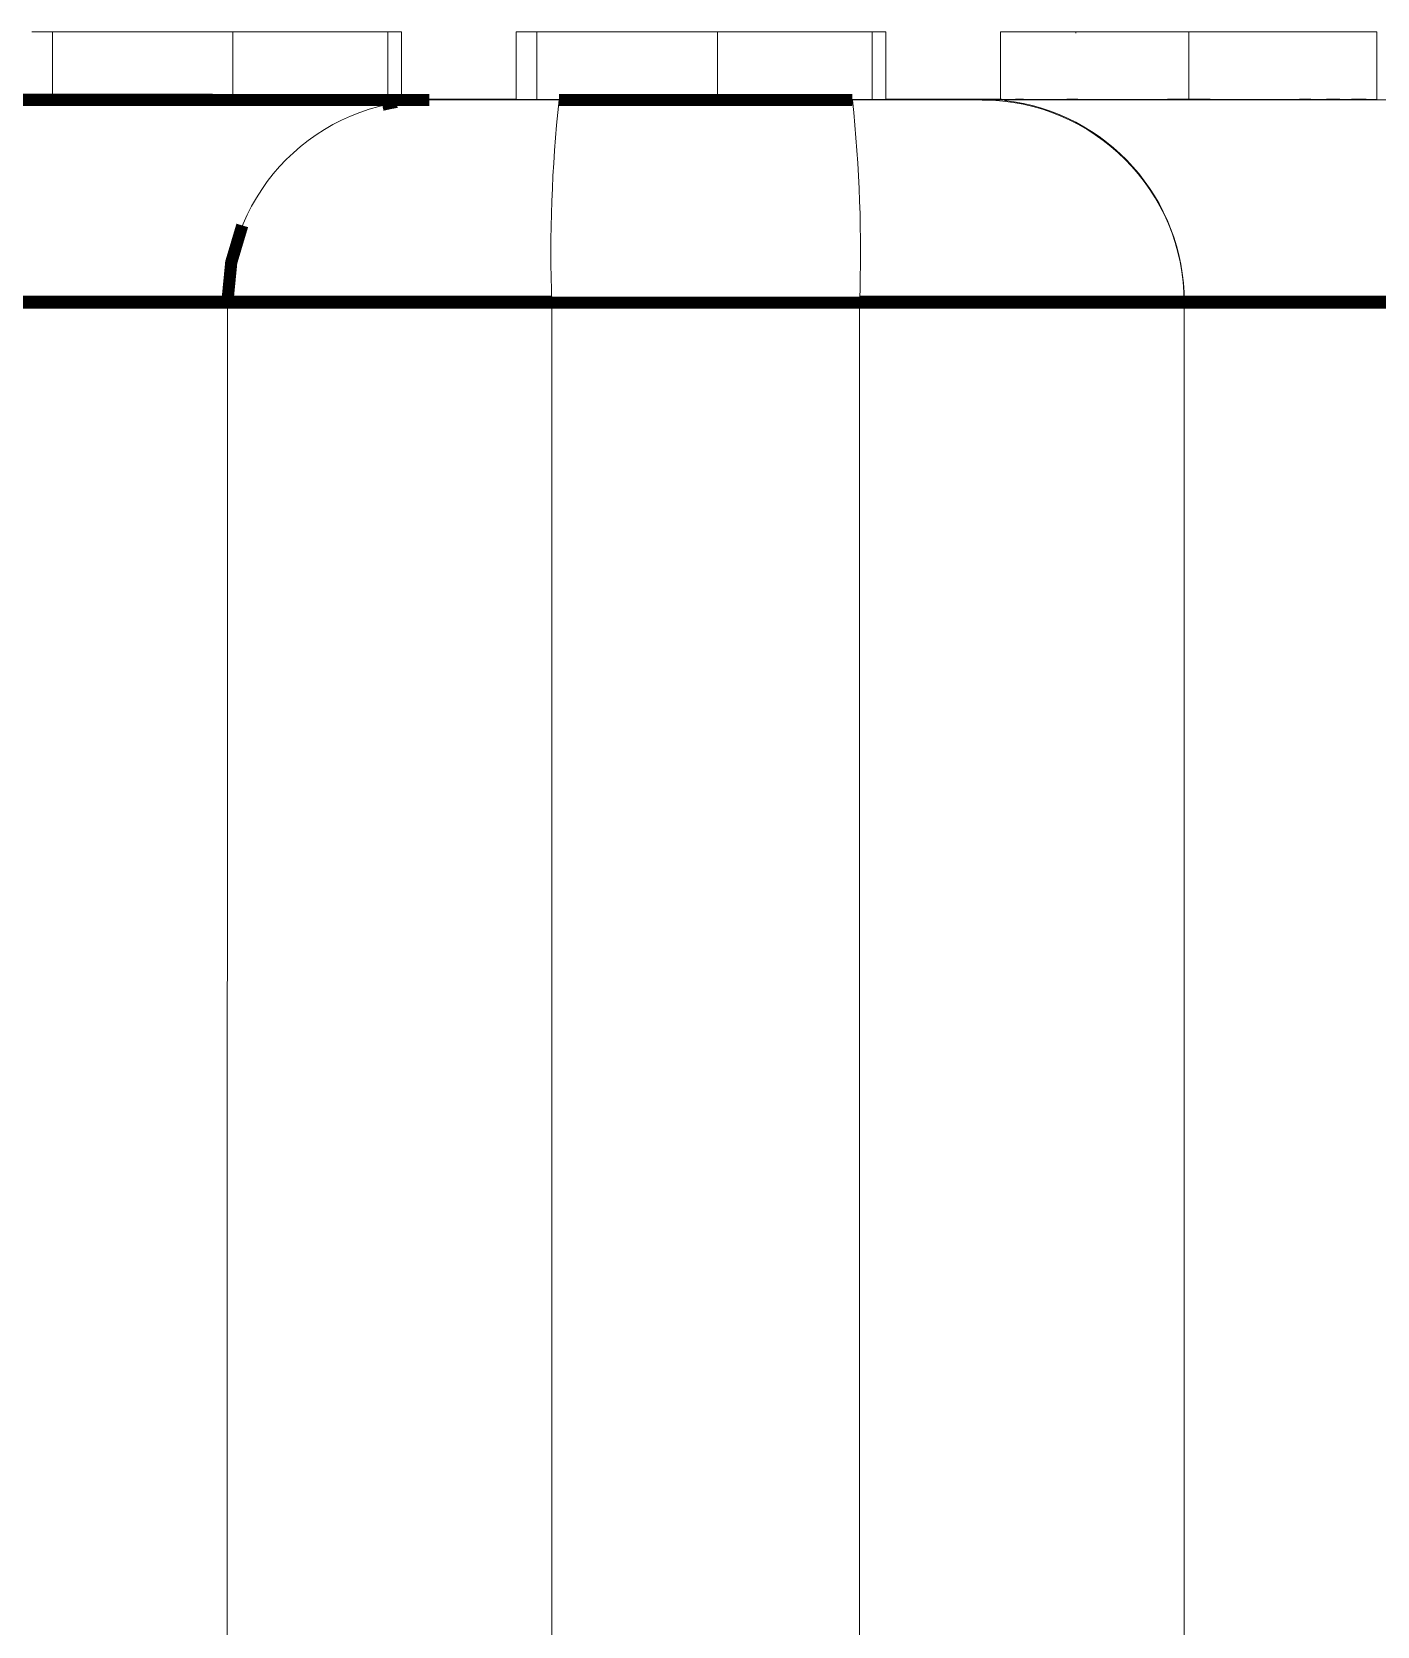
# Model space of a CAD drawing. Header units: millimetres. Extents: x -16985 to -606, y 2122 to 9380.
# Drawn here: x -12402.83 to -12382.92, y 7720.52 to 7744.12 of the extents above; entities that cross this region are included whole.
import ezdxf

# ---------------------------------------------------------------- set-up
doc = ezdxf.new("R2010")
doc.units = ezdxf.units.MM
doc.linetypes.add('K5LT_THIN', pattern=[0])

msp = doc.modelspace()

# ---------------------------------------------------------------- linework, layer by layer
at = {"color": 7, "linetype": 'K5LT_THIN', "lineweight": 18}
for p, q in [((-12397.359, 7744.118), (-12402.828, 7744.118)), ((-12398.491, 7744.117), (-12402.828, 7744.117)), ((-12402.524, 7744.117), (-12402.524, 7743.117)), ((-12402.524, 7744.117), (-12402.52, 7744.117)), ((-12402.517, 7744.117), (-12402.524, 7744.117)), ((-12402.524, 7744.117), (-12402.059, 7744.117)), ((-12402.52, 7744.117), (-12402.513, 7744.117)), ((-12402.497, 7744.117), (-12402.517, 7744.117)), ((-12402.513, 7744.117), (-12402.479, 7744.117)), ((-12402.462, 7744.117), (-12402.497, 7744.117)), ((-12402.479, 7744.117), (-12402.33, 7744.117)), ((-12402.41, 7744.117), (-12402.462, 7744.117)), ((-12402.345, 7744.117), (-12402.41, 7744.117)), ((-12402.262, 7744.117), (-12402.345, 7744.117)), ((-12402.33, 7744.117), (-12402.067, 7744.117)), ((-12402.168, 7744.117), (-12402.262, 7744.117)), ((-12402.114, 7744.117), (-12402.168, 7744.117)), ((-12402.059, 7744.117), (-12402.114, 7744.117)), ((-12402.067, 7744.117), (-12401.71, 7744.117)), ((-12401.93, 7744.117), (-12402.059, 7744.117)), ((-12402.059, 7744.117), (-12400.863, 7744.117)), ((-12401.796, 7744.117), (-12401.93, 7744.117)), ((-12401.502, 7744.117), (-12401.796, 7744.117)), ((-12401.71, 7744.117), (-12401.287, 7744.117)), ((-12401.188, 7744.117), (-12401.502, 7744.117)), ((-12401.41, 7744.117), (-12399.825, 7744.117)), ((-12399.584, 7744.117), (-12401.41, 7744.117)), ((-12401.41, 7744.117), (-12401.407, 7744.117)), ((-12401.407, 7744.117), (-12401.4, 7744.117)), ((-12401.384, 7744.117), (-12401.404, 7744.117)), ((-12401.4, 7744.117), (-12401.369, 7744.117)), ((-12401.351, 7744.117), (-12401.384, 7744.117)), ((-12401.369, 7744.117), (-12401.318, 7744.117)), ((-12401.3, 7744.117), (-12401.351, 7744.117)), ((-12401.318, 7744.117), (-12401.245, 7744.117)), ((-12401.232, 7744.117), (-12401.3, 7744.117)), ((-12401.287, 7744.117), (-12401.059, 7744.117)), ((-12401.245, 7744.117), (-12401.154, 7744.117)), ((-12401.148, 7744.117), (-12401.232, 7744.117)), ((-12401.026, 7744.117), (-12401.188, 7744.117)), ((-12401.154, 7744.117), (-12401.044, 7744.117)), ((-12401.048, 7744.117), (-12401.148, 7744.117)), ((-12401.059, 7744.117), (-12400.824, 7744.117)), ((-12400.937, 7744.117), (-12401.048, 7744.117)), ((-12401.044, 7744.117), (-12400.787, 7744.117)), ((-12400.863, 7744.117), (-12401.026, 7744.117)), ((-12400.789, 7744.117), (-12400.937, 7744.117)), ((-12400.863, 7744.117), (-12398.491, 7744.117)), ((-12400.576, 7744.117), (-12400.863, 7744.117)), ((-12400.824, 7744.117), (-12400.341, 7744.117)), ((-12400.548, 7744.117), (-12400.789, 7744.117)), ((-12400.787, 7744.117), (-12400.647, 7744.117)), ((-12400.647, 7744.117), (-12400.504, 7744.117)), ((-12400.287, 7744.117), (-12400.576, 7744.117)), ((-12400.407, 7744.117), (-12400.548, 7744.117)), ((-12400.504, 7744.117), (-12400.356, 7744.117)), ((-12400.118, 7744.117), (-12400.407, 7744.117)), ((-12400.356, 7744.117), (-12400.205, 7744.117)), ((-12400.341, 7744.117), (-12400.097, 7744.117)), ((-12399.696, 7744.117), (-12400.287, 7744.117)), ((-12400.205, 7744.117), (-12399.898, 7744.117)), ((-12399.971, 7744.117), (-12400.118, 7744.117)), ((-12399.898, 7744.117), (-12399.742, 7744.117)), ((-12399.852, 7744.117), (-12399.852, 7743.117)), ((-12397.562, 7744.117), (-12399.852, 7744.117)), ((-12399.825, 7744.117), (-12397.617, 7744.117)), ((-12399.742, 7744.117), (-12399.584, 7744.117)), ((-12399.396, 7744.117), (-12399.696, 7744.117)), ((-12399.531, 7744.117), (-12399.678, 7744.117)), ((-12399.584, 7744.117), (-12399.584, 7744.117)), ((-12397.359, 7744.117), (-12399.584, 7744.117)), ((-12399.584, 7744.117), (-12399.316, 7744.117)), ((-12399.557, 7744.117), (-12398.683, 7744.117)), ((-12399.241, 7744.117), (-12399.531, 7744.117)), ((-12399.095, 7744.117), (-12399.396, 7744.117)), ((-12399.316, 7744.117), (-12399.045, 7744.117)), ((-12398.954, 7744.117), (-12399.241, 7744.117)), ((-12398.793, 7744.117), (-12399.095, 7744.117)), ((-12399.045, 7744.117), (-12398.487, 7744.117)), ((-12398.672, 7744.117), (-12398.954, 7744.117)), ((-12398.491, 7744.117), (-12398.793, 7744.117)), ((-12398.683, 7744.117), (-12398.112, 7744.117)), ((-12398.396, 7744.117), (-12398.672, 7744.117)), ((-12398.487, 7744.117), (-12398.205, 7744.117)), ((-12398.128, 7744.117), (-12398.396, 7744.117)), ((-12398.205, 7744.117), (-12398.188, 7744.117)), ((-12397.868, 7744.117), (-12398.128, 7744.117)), ((-12398.112, 7744.117), (-12397.833, 7744.117)), ((-12397.742, 7744.117), (-12397.868, 7744.117)), ((-12397.833, 7744.117), (-12397.697, 7744.117)), ((-12397.617, 7744.117), (-12397.742, 7744.117)), ((-12397.562, 7744.117), (-12397.617, 7744.117)), ((-12397.562, 7743.117), (-12397.562, 7744.117)), ((-12397.562, 7744.117), (-12397.562, 7744.117)), ((-12397.359, 7744.118), (-12397.359, 7744.117)), ((-12397.359, 7743.117), (-12397.359, 7744.117)), ((-12390.191, 7744.117), (-12395.659, 7744.118)), ((-12395.659, 7744.117), (-12391.322, 7744.117)), ((-12395.659, 7743.117), (-12395.659, 7744.117)), ((-12395.355, 7744.117), (-12395.355, 7743.117)), ((-12395.348, 7744.117), (-12395.355, 7744.117)), ((-12395.355, 7744.117), (-12395.352, 7744.117)), ((-12395.355, 7744.117), (-12394.89, 7744.117)), ((-12395.352, 7744.117), (-12395.344, 7744.117)), ((-12395.328, 7744.117), (-12395.348, 7744.117)), ((-12395.344, 7744.117), (-12395.31, 7744.117)), ((-12395.293, 7744.117), (-12395.328, 7744.117)), ((-12395.31, 7744.117), (-12395.161, 7744.117)), ((-12395.241, 7744.117), (-12395.293, 7744.117)), ((-12395.176, 7744.117), (-12395.241, 7744.117)), ((-12395.093, 7744.117), (-12395.176, 7744.117)), ((-12395.161, 7744.117), (-12394.898, 7744.117)), ((-12394.999, 7744.117), (-12395.093, 7744.117)), ((-12394.946, 7744.117), (-12394.999, 7744.117)), ((-12394.89, 7744.117), (-12394.946, 7744.117)), ((-12394.898, 7744.117), (-12394.541, 7744.117)), ((-12394.762, 7744.117), (-12394.89, 7744.117)), ((-12394.89, 7744.117), (-12393.694, 7744.117)), ((-12394.627, 7744.117), (-12394.762, 7744.117)), ((-12394.333, 7744.117), (-12394.627, 7744.117)), ((-12394.541, 7744.117), (-12394.118, 7744.117)), ((-12394.019, 7744.117), (-12394.333, 7744.117)), ((-12394.241, 7744.117), (-12392.656, 7744.117)), ((-12394.241, 7744.117), (-12394.238, 7744.117)), ((-12392.415, 7744.117), (-12394.241, 7744.117)), ((-12394.238, 7744.117), (-12394.231, 7744.117)), ((-12394.215, 7744.117), (-12394.236, 7744.117)), ((-12394.231, 7744.117), (-12394.2, 7744.117)), ((-12394.182, 7744.117), (-12394.215, 7744.117)), ((-12394.2, 7744.117), (-12394.149, 7744.117)), ((-12394.132, 7744.117), (-12394.182, 7744.117)), ((-12394.149, 7744.117), (-12394.076, 7744.117)), ((-12394.063, 7744.117), (-12394.132, 7744.117)), ((-12394.118, 7744.117), (-12393.89, 7744.117)), ((-12394.076, 7744.117), (-12393.985, 7744.117)), ((-12393.979, 7744.117), (-12394.063, 7744.117)), ((-12393.858, 7744.117), (-12394.019, 7744.117)), ((-12393.985, 7744.117), (-12393.875, 7744.117)), ((-12393.879, 7744.117), (-12393.979, 7744.117)), ((-12393.89, 7744.117), (-12393.655, 7744.117)), ((-12393.768, 7744.117), (-12393.879, 7744.117)), ((-12393.875, 7744.117), (-12393.618, 7744.117)), ((-12393.694, 7744.117), (-12393.858, 7744.117)), ((-12393.62, 7744.117), (-12393.768, 7744.117)), ((-12393.407, 7744.117), (-12393.694, 7744.117)), ((-12393.694, 7744.117), (-12391.322, 7744.117)), ((-12393.655, 7744.117), (-12393.172, 7744.117)), ((-12393.38, 7744.117), (-12393.62, 7744.117)), ((-12393.618, 7744.117), (-12393.478, 7744.117)), ((-12393.478, 7744.117), (-12393.335, 7744.117)), ((-12393.118, 7744.117), (-12393.407, 7744.117)), ((-12393.239, 7744.117), (-12393.38, 7744.117)), ((-12393.335, 7744.117), (-12393.187, 7744.117)), ((-12392.949, 7744.117), (-12393.239, 7744.117)), ((-12393.187, 7744.117), (-12393.036, 7744.117)), ((-12393.172, 7744.117), (-12392.928, 7744.117)), ((-12392.527, 7744.117), (-12393.118, 7744.117)), ((-12393.036, 7744.117), (-12392.73, 7744.117)), ((-12392.803, 7744.117), (-12392.949, 7744.117)), ((-12392.73, 7744.117), (-12392.573, 7744.117)), ((-12392.683, 7743.117), (-12392.683, 7744.117)), ((-12390.393, 7744.117), (-12392.683, 7744.117)), ((-12392.656, 7744.117), (-12390.449, 7744.117)), ((-12392.573, 7744.117), (-12392.415, 7744.117)), ((-12392.227, 7744.117), (-12392.527, 7744.117)), ((-12392.363, 7744.117), (-12392.509, 7744.117)), ((-12392.415, 7744.117), (-12392.147, 7744.117)), ((-12392.415, 7744.117), (-12392.415, 7744.117)), ((-12390.191, 7744.117), (-12392.415, 7744.117)), ((-12392.388, 7744.117), (-12391.514, 7744.117)), ((-12392.072, 7744.117), (-12392.363, 7744.117)), ((-12391.926, 7744.117), (-12392.227, 7744.117)), ((-12392.147, 7744.117), (-12391.876, 7744.117)), ((-12391.785, 7744.117), (-12392.072, 7744.117)), ((-12391.624, 7744.117), (-12391.926, 7744.117)), ((-12391.876, 7744.117), (-12391.319, 7744.117)), ((-12391.503, 7744.117), (-12391.785, 7744.117)), ((-12391.322, 7744.117), (-12391.624, 7744.117)), ((-12391.514, 7744.117), (-12390.944, 7744.117)), ((-12391.227, 7744.117), (-12391.503, 7744.117)), ((-12391.319, 7744.117), (-12391.036, 7744.117)), ((-12390.959, 7744.117), (-12391.227, 7744.117)), ((-12391.036, 7744.117), (-12391.019, 7744.117)), ((-12390.699, 7744.117), (-12390.959, 7744.117)), ((-12390.944, 7744.117), (-12390.664, 7744.117)), ((-12390.573, 7744.117), (-12390.699, 7744.117)), ((-12390.664, 7744.117), (-12390.528, 7744.117)), ((-12390.449, 7744.117), (-12390.573, 7744.117)), ((-12390.393, 7744.117), (-12390.449, 7744.117)), ((-12390.393, 7744.117), (-12390.393, 7744.117)), ((-12390.393, 7744.117), (-12390.393, 7743.117)), ((-12390.191, 7744.117), (-12390.191, 7744.117)), ((-12390.191, 7743.117), (-12390.191, 7744.117)), ((-12388.49, 7744.117), (-12388.484, 7744.117)), ((-12388.484, 7744.117), (-12388.49, 7744.117)), ((-12388.49, 7743.117), (-12388.49, 7744.117)), ((-12388.484, 7744.117), (-12388.469, 7744.117)), ((-12388.47, 7744.117), (-12388.484, 7744.117)), ((-12388.442, 7744.117), (-12388.47, 7744.117)), ((-12388.469, 7744.117), (-12388.397, 7744.117)), ((-12388.4, 7744.117), (-12388.442, 7744.117)), ((-12388.26, 7744.117), (-12388.4, 7744.117)), ((-12388.397, 7744.117), (-12388.337, 7744.117)), ((-12388.337, 7744.117), (-12388.254, 7744.117)), ((-12388.156, 7744.117), (-12388.26, 7744.117)), ((-12388.254, 7744.117), (-12388.148, 7744.117)), ((-12387.851, 7744.117), (-12388.156, 7744.117)), ((-12388.148, 7744.117), (-12387.843, 7744.117)), ((-12387.637, 7744.117), (-12387.851, 7744.117)), ((-12387.843, 7744.117), (-12387.632, 7744.117)), ((-12387.383, 7744.117), (-12387.637, 7744.117)), ((-12387.632, 7744.117), (-12387.085, 7744.117)), ((-12387.088, 7744.117), (-12387.383, 7744.117)), ((-12387.376, 7744.117), (-12387.376, 7744.098)), ((-12387.376, 7744.117), (-12387.373, 7744.117)), ((-12387.373, 7744.117), (-12387.365, 7744.117)), ((-12387.365, 7744.117), (-12387.373, 7744.117)), ((-12387.365, 7744.117), (-12387.327, 7744.117)), ((-12387.293, 7744.117), (-12387.365, 7744.117)), ((-12387.327, 7744.117), (-12387.238, 7744.117)), ((-12387.239, 7744.117), (-12387.293, 7744.117)), ((-12387.227, 7744.117), (-12387.239, 7744.117)), ((-12387.238, 7744.117), (-12387.161, 7744.117)), ((-12387.11, 7744.117), (-12387.162, 7744.117)), ((-12387.161, 7744.117), (-12387.111, 7744.117)), ((-12387.111, 7744.117), (-12387.055, 7744.117)), ((-12386.763, 7744.117), (-12387.088, 7744.117)), ((-12387.085, 7744.117), (-12386.417, 7744.117)), ((-12387.055, 7744.117), (-12387.055, 7744.117)), ((-12387.055, 7744.117), (-12387.01, 7744.117)), ((-12385.705, 7744.117), (-12387.055, 7744.117)), ((-12387.05, 7744.117), (-12385.705, 7744.117)), ((-12387.01, 7744.117), (-12386.96, 7744.117)), ((-12386.96, 7744.117), (-12386.84, 7744.117)), ((-12386.832, 7744.117), (-12386.952, 7744.117)), ((-12386.84, 7744.117), (-12386.694, 7744.117)), ((-12386.686, 7744.117), (-12386.832, 7744.117)), ((-12386.419, 7744.117), (-12386.763, 7744.117)), ((-12386.694, 7744.117), (-12386.523, 7744.117)), ((-12386.517, 7744.117), (-12386.686, 7744.117)), ((-12386.523, 7744.117), (-12386.331, 7744.117)), ((-12386.125, 7744.117), (-12386.517, 7744.117)), ((-12386.064, 7744.117), (-12386.419, 7744.117)), ((-12386.417, 7744.117), (-12386.063, 7744.117)), ((-12386.331, 7744.117), (-12385.918, 7744.117)), ((-12385.917, 7744.117), (-12386.125, 7744.117)), ((-12385.885, 7744.117), (-12386.064, 7744.117)), ((-12386.063, 7744.117), (-12385.885, 7744.117)), ((-12385.918, 7744.117), (-12385.812, 7744.117)), ((-12385.885, 7744.117), (-12385.885, 7744.117)), ((-12385.705, 7744.117), (-12385.885, 7744.117)), ((-12385.812, 7744.117), (-12385.705, 7744.117)), ((-12385.705, 7744.117), (-12385.705, 7743.117)), ((-12385.526, 7744.117), (-12385.705, 7744.117)), ((-12385.705, 7744.117), (-12385.598, 7744.117)), ((-12385.705, 7744.117), (-12385.705, 7744.117)), ((-12384.345, 7744.117), (-12385.705, 7744.117)), ((-12385.705, 7744.117), (-12384.351, 7744.117)), ((-12385.598, 7744.117), (-12385.49, 7744.117)), ((-12385.526, 7744.117), (-12385.347, 7744.117)), ((-12385.347, 7744.117), (-12385.526, 7744.117)), ((-12385.282, 7744.117), (-12385.493, 7744.117)), ((-12385.493, 7744.117), (-12385.493, 7744.117)), ((-12385.49, 7744.117), (-12384.877, 7744.117)), ((-12385.347, 7744.117), (-12384.992, 7744.117)), ((-12384.993, 7744.117), (-12385.347, 7744.117)), ((-12384.718, 7744.117), (-12385.282, 7744.117)), ((-12384.648, 7744.117), (-12384.993, 7744.117)), ((-12384.992, 7744.117), (-12384.648, 7744.117)), ((-12384.877, 7744.117), (-12384.56, 7744.117)), ((-12384.572, 7744.117), (-12384.718, 7744.117)), ((-12384.648, 7744.117), (-12384.324, 7744.117)), ((-12384.029, 7744.117), (-12384.648, 7744.117)), ((-12384.449, 7744.117), (-12384.572, 7744.117)), ((-12384.56, 7744.117), (-12384.44, 7744.117)), ((-12384.398, 7744.117), (-12384.449, 7744.117)), ((-12384.44, 7744.117), (-12384.391, 7744.117)), ((-12384.351, 7744.117), (-12384.398, 7744.117)), ((-12384.391, 7744.117), (-12384.345, 7744.117)), ((-12384.345, 7744.117), (-12384.288, 7744.117)), ((-12384.345, 7744.117), (-12384.345, 7744.117)), ((-12384.324, 7744.117), (-12384.03, 7744.117)), ((-12384.288, 7744.117), (-12384.237, 7744.117)), ((-12384.22, 7744.117), (-12384.243, 7744.117)), ((-12384.237, 7744.117), (-12384.16, 7744.117)), ((-12384.118, 7744.117), (-12384.169, 7744.117)), ((-12384.16, 7744.117), (-12384.108, 7744.117)), ((-12384.085, 7744.117), (-12384.118, 7744.117)), ((-12384.108, 7744.117), (-12384.077, 7744.117)), ((-12384.063, 7744.117), (-12384.085, 7744.117)), ((-12384.077, 7744.117), (-12384.054, 7744.117)), ((-12384.038, 7744.117), (-12384.063, 7744.117)), ((-12384.054, 7744.117), (-12384.043, 7744.117)), ((-12384.043, 7744.117), (-12384.036, 7744.117)), ((-12384.036, 7744.117), (-12384.035, 7744.117)), ((-12384.03, 7744.117), (-12383.393, 7744.117)), ((-12383.773, 7744.117), (-12384.029, 7744.117)), ((-12383.392, 7744.117), (-12383.773, 7744.117)), ((-12383.393, 7744.117), (-12383.153, 7744.117)), ((-12383.257, 7744.117), (-12383.392, 7744.117)), ((-12383.073, 7744.117), (-12383.257, 7744.117)), ((-12383.153, 7744.117), (-12383.012, 7744.117)), ((-12383.011, 7744.117), (-12383.073, 7744.117)), ((-12383.012, 7744.117), (-12382.97, 7744.117)), ((-12382.941, 7744.117), (-12383.011, 7744.117)), ((-12382.97, 7744.117), (-12382.942, 7744.117)), ((-12382.942, 7744.117), (-12382.927, 7744.117)), ((-12382.927, 7744.117), (-12382.941, 7744.117)), ((-12382.927, 7744.117), (-12382.921, 7744.117)), ((-12382.921, 7744.117), (-12382.927, 7744.117)), ((-12382.921, 7743.117), (-12382.921, 7744.117)), ((-12402.111, 7743.111), (-12403.621, 7743.111)), ((-12402.828, 7743.117), (-12402.524, 7743.117)), ((-12402.467, 7743.117), (-12402.524, 7743.117)), ((-12402.497, 7743.117), (-12402.517, 7743.117)), ((-12402.462, 7743.117), (-12402.497, 7743.117)), ((-12402.479, 7743.117), (-12402.33, 7743.117)), ((-12402.33, 7743.117), (-12402.067, 7743.117)), ((-12402.113, 7743.117), (-12401.649, 7743.117)), ((-12400.738, 7743.111), (-12402.111, 7743.111)), ((-12402.067, 7743.117), (-12401.71, 7743.117)), ((-12401.608, 7743.117), (-12402.059, 7743.117)), ((-12401.93, 7743.117), (-12402.059, 7743.117)), ((-12401.796, 7743.117), (-12401.93, 7743.117)), ((-12401.608, 7743.117), (-12401.796, 7743.117)), ((-12401.71, 7743.117), (-12401.287, 7743.117)), ((-12399.825, 7743.117), (-12401.356, 7743.117)), ((-12401.3, 7743.117), (-12401.321, 7743.117)), ((-12401.287, 7743.117), (-12400.824, 7743.117)), ((-12401.148, 7743.117), (-12401.232, 7743.117)), ((-12400.937, 7743.117), (-12401.148, 7743.117)), ((-12400.948, 7743.117), (-12400.787, 7743.117)), ((-12400.684, 7743.117), (-12400.937, 7743.117)), ((-12400.863, 7743.117), (-12400.811, 7743.117)), ((-12400.824, 7743.117), (-12400.341, 7743.117)), ((-12400.787, 7743.117), (-12400.649, 7743.117)), ((-12399.537, 7743.11), (-12400.738, 7743.111)), ((-12400.407, 7743.117), (-12400.684, 7743.117)), ((-12400.118, 7743.117), (-12400.407, 7743.117)), ((-12400.341, 7743.117), (-12400.097, 7743.117)), ((-12400.328, 7743.117), (-12400.118, 7743.117)), ((-12400.29, 7743.117), (-12399.852, 7743.117)), ((-12399.605, 7743.117), (-12400.288, 7743.117)), ((-12399.696, 7743.117), (-12400.287, 7743.117)), ((-12400.219, 7743.117), (-12399.584, 7743.117)), ((-12399.971, 7743.117), (-12400.118, 7743.117)), ((-12400.118, 7743.117), (-12399.854, 7743.117)), ((-12400.097, 7743.117), (-12399.852, 7743.117)), ((-12399.854, 7743.117), (-12399.584, 7743.117)), ((-12399.852, 7743.117), (-12397.562, 7743.117)), ((-12399.852, 7743.117), (-12399.557, 7743.117)), ((-12398.672, 7743.117), (-12399.825, 7743.117)), ((-12399.825, 7743.117), (-12399.037, 7743.117)), ((-12399.678, 7743.117), (-12399.825, 7743.117)), ((-12399.584, 7743.117), (-12399.696, 7743.117)), ((-12399.531, 7743.117), (-12399.678, 7743.117)), ((-12399.584, 7743.117), (-12399.12, 7743.117)), ((-12399.584, 7743.117), (-12399.316, 7743.117)), ((-12399.557, 7743.117), (-12398.683, 7743.117)), ((-12398.537, 7743.11), (-12399.537, 7743.11)), ((-12399.241, 7743.117), (-12399.531, 7743.117)), ((-12399.316, 7743.117), (-12399.045, 7743.117)), ((-12398.954, 7743.117), (-12399.241, 7743.117)), ((-12398.672, 7743.117), (-12398.954, 7743.117)), ((-12398.683, 7743.117), (-12398.112, 7743.117)), ((-12397.76, 7743.11), (-12398.537, 7743.11)), ((-12398.128, 7743.117), (-12398.396, 7743.117)), ((-12398.357, 7743.117), (-12398.205, 7743.117)), ((-12398.352, 7743.117), (-12397.359, 7743.117)), ((-12397.617, 7743.118), (-12398.262, 7743.118)), ((-12398.205, 7743.117), (-12397.923, 7743.117)), ((-12397.617, 7743.117), (-12398.148, 7743.117)), ((-12397.868, 7743.117), (-12398.128, 7743.117)), ((-12398.112, 7743.117), (-12397.833, 7743.117)), ((-12397.923, 7743.117), (-12397.617, 7743.117)), ((-12397.617, 7743.117), (-12397.868, 7743.117)), ((-12397.833, 7743.117), (-12397.697, 7743.117)), ((-12397.226, 7743.11), (-12397.76, 7743.11)), ((-12397.562, 7743.117), (-12397.617, 7743.117)), ((-12397.562, 7743.117), (-12397.617, 7743.117)), ((-12397.359, 7743.118), (-12397.562, 7743.118)), ((-12397.359, 7743.118), (-12397.562, 7743.118)), ((-12397.402, 7743.121), (-12396.946, 7743.121)), ((-12397.359, 7743.121), (-12397.225, 7743.121)), ((-12396.947, 7743.11), (-12397.226, 7743.11)), ((-12397.225, 7743.121), (-12396.946, 7743.121)), ((-12395.026, 7743.11), (-12396.947, 7743.11)), ((-12396.756, 7743.11), (-12396.947, 7743.11)), ((-12396.946, 7743.121), (-12395.676, 7743.122)), ((-12396.946, 7743.121), (-12396.755, 7743.121)), ((-12396.332, 7743.11), (-12396.756, 7743.11)), ((-12396.755, 7743.121), (-12396.331, 7743.121)), ((-12395.729, 7743.11), (-12396.332, 7743.11)), ((-12396.331, 7743.121), (-12395.728, 7743.122)), ((-12395.026, 7743.11), (-12395.729, 7743.11)), ((-12395.728, 7743.122), (-12395.659, 7743.122)), ((-12395.659, 7743.117), (-12395.355, 7743.117)), ((-12395.659, 7743.117), (-12395.355, 7743.117)), ((-12395.298, 7743.117), (-12395.355, 7743.117)), ((-12395.328, 7743.117), (-12395.348, 7743.117)), ((-12395.293, 7743.117), (-12395.328, 7743.117)), ((-12395.31, 7743.117), (-12395.161, 7743.117)), ((-12395.161, 7743.117), (-12394.898, 7743.117)), ((-12390.683, 7743.11), (-12395.026, 7743.11)), ((-12394.944, 7743.117), (-12394.48, 7743.117)), ((-12394.898, 7743.117), (-12394.541, 7743.117)), ((-12394.762, 7743.117), (-12394.89, 7743.117)), ((-12394.439, 7743.117), (-12394.89, 7743.117)), ((-12394.627, 7743.117), (-12394.762, 7743.117)), ((-12394.439, 7743.117), (-12394.627, 7743.117)), ((-12394.541, 7743.117), (-12394.118, 7743.117)), ((-12392.656, 7743.117), (-12394.187, 7743.117)), ((-12394.132, 7743.117), (-12394.152, 7743.117)), ((-12394.118, 7743.117), (-12393.655, 7743.117)), ((-12393.979, 7743.117), (-12394.063, 7743.117)), ((-12393.768, 7743.117), (-12393.979, 7743.117)), ((-12393.779, 7743.117), (-12393.618, 7743.117)), ((-12393.516, 7743.117), (-12393.768, 7743.117)), ((-12393.694, 7743.117), (-12393.642, 7743.117)), ((-12393.655, 7743.117), (-12393.172, 7743.117)), ((-12393.618, 7743.117), (-12393.48, 7743.117)), ((-12393.239, 7743.117), (-12393.516, 7743.117)), ((-12392.949, 7743.117), (-12393.239, 7743.117)), ((-12393.172, 7743.117), (-12392.928, 7743.117)), ((-12393.159, 7743.117), (-12392.949, 7743.117)), ((-12393.121, 7743.117), (-12392.683, 7743.117)), ((-12392.527, 7743.117), (-12393.118, 7743.117)), ((-12392.436, 7743.117), (-12393.094, 7743.117)), ((-12393.05, 7743.117), (-12392.415, 7743.117)), ((-12392.803, 7743.117), (-12392.949, 7743.117)), ((-12392.949, 7743.117), (-12392.685, 7743.117)), ((-12392.928, 7743.117), (-12392.683, 7743.117)), ((-12392.685, 7743.117), (-12392.415, 7743.117)), ((-12392.683, 7743.117), (-12390.393, 7743.117)), ((-12392.683, 7743.117), (-12392.388, 7743.117)), ((-12392.656, 7743.117), (-12391.928, 7743.117)), ((-12391.473, 7743.117), (-12392.656, 7743.117)), ((-12392.509, 7743.117), (-12392.656, 7743.117)), ((-12392.415, 7743.117), (-12392.527, 7743.117)), ((-12392.363, 7743.117), (-12392.509, 7743.117)), ((-12392.415, 7743.117), (-12391.951, 7743.117)), ((-12392.415, 7743.117), (-12392.147, 7743.117)), ((-12392.388, 7743.117), (-12391.514, 7743.117)), ((-12392.072, 7743.117), (-12392.363, 7743.117)), ((-12392.147, 7743.117), (-12391.876, 7743.117)), ((-12391.785, 7743.117), (-12392.072, 7743.117)), ((-12391.503, 7743.117), (-12391.785, 7743.117)), ((-12391.514, 7743.117), (-12390.944, 7743.117)), ((-12390.959, 7743.117), (-12391.227, 7743.117)), ((-12391.188, 7743.117), (-12391.036, 7743.117)), ((-12391.183, 7743.117), (-12390.461, 7743.117)), ((-12390.449, 7743.117), (-12391.093, 7743.118)), ((-12390.449, 7743.117), (-12391.093, 7743.117)), ((-12391.036, 7743.117), (-12390.754, 7743.117)), ((-12390.699, 7743.117), (-12390.959, 7743.117)), ((-12390.944, 7743.117), (-12390.664, 7743.117)), ((-12390.754, 7743.117), (-12390.449, 7743.117)), ((-12390.449, 7743.117), (-12390.699, 7743.117)), ((-12388.762, 7743.11), (-12390.683, 7743.11)), ((-12389.98, 7743.11), (-12390.683, 7743.11)), ((-12390.664, 7743.117), (-12390.528, 7743.117)), ((-12390.393, 7743.117), (-12390.449, 7743.117)), ((-12390.393, 7743.117), (-12390.449, 7743.117)), ((-12390.191, 7743.117), (-12390.393, 7743.117)), ((-12390.191, 7743.117), (-12390.393, 7743.117)), ((-12390.393, 7743.117), (-12390.191, 7743.117)), ((-12390.191, 7743.121), (-12388.761, 7743.121)), ((-12390.191, 7743.121), (-12389.979, 7743.121)), ((-12389.377, 7743.11), (-12389.98, 7743.11)), ((-12389.979, 7743.121), (-12389.376, 7743.121)), ((-12388.953, 7743.11), (-12389.377, 7743.11)), ((-12389.376, 7743.121), (-12388.952, 7743.121)), ((-12388.762, 7743.11), (-12388.953, 7743.11)), ((-12388.952, 7743.121), (-12388.761, 7743.121)), ((-12388.483, 7743.11), (-12388.762, 7743.11)), ((-12388.761, 7743.121), (-12388.477, 7743.121)), ((-12388.761, 7743.121), (-12388.482, 7743.121)), ((-12387.949, 7743.11), (-12388.483, 7743.11)), ((-12388.268, 7743.121), (-12388.151, 7743.121)), ((-12388.254, 7743.117), (-12388.013, 7743.117)), ((-12388.013, 7743.117), (-12387.843, 7743.117)), ((-12387.172, 7743.11), (-12387.949, 7743.11)), ((-12387.843, 7743.117), (-12387.633, 7743.117)), ((-12387.633, 7743.117), (-12387.085, 7743.117)), ((-12387.51, 7743.121), (-12387.376, 7743.121)), ((-12387.346, 7743.117), (-12387.51, 7743.117)), ((-12387.423, 7743.121), (-12387.346, 7743.121)), ((-12386.171, 7743.11), (-12387.172, 7743.11)), ((-12387.085, 7743.117), (-12386.417, 7743.117)), ((-12386.96, 7743.117), (-12386.84, 7743.117)), ((-12386.832, 7743.117), (-12386.952, 7743.117)), ((-12385.705, 7743.117), (-12386.9, 7743.117)), ((-12386.84, 7743.117), (-12386.791, 7743.117)), ((-12386.686, 7743.117), (-12386.832, 7743.117)), ((-12386.517, 7743.117), (-12386.686, 7743.117)), ((-12386.125, 7743.117), (-12386.517, 7743.117)), ((-12386.417, 7743.117), (-12386.063, 7743.117)), ((-12386.415, 7743.117), (-12386.331, 7743.117)), ((-12384.971, 7743.11), (-12386.171, 7743.11)), ((-12385.705, 7743.117), (-12386.125, 7743.117)), ((-12385.917, 7743.117), (-12386.125, 7743.117)), ((-12385.885, 7743.117), (-12386.064, 7743.117)), ((-12386.063, 7743.117), (-12385.885, 7743.117)), ((-12386.021, 7743.121), (-12385.387, 7743.121)), ((-12386.021, 7743.117), (-12385.705, 7743.117)), ((-12385.975, 7743.121), (-12385.387, 7743.121)), ((-12385.918, 7743.117), (-12385.812, 7743.117)), ((-12385.705, 7743.117), (-12385.885, 7743.117)), ((-12385.885, 7743.117), (-12385.705, 7743.117)), ((-12385.812, 7743.117), (-12385.705, 7743.117)), ((-12385.705, 7743.117), (-12385.311, 7743.117)), ((-12385.387, 7743.117), (-12385.705, 7743.117)), ((-12385.526, 7743.117), (-12385.705, 7743.117)), ((-12385.705, 7743.117), (-12385.598, 7743.117)), ((-12385.598, 7743.117), (-12385.49, 7743.117)), ((-12385.369, 7743.117), (-12385.526, 7743.117)), ((-12385.526, 7743.117), (-12385.347, 7743.117)), ((-12385.49, 7743.117), (-12385.203, 7743.117)), ((-12385.347, 7743.117), (-12384.992, 7743.117)), ((-12384.992, 7743.117), (-12384.648, 7743.117)), ((-12383.598, 7743.111), (-12384.971, 7743.11)), ((-12384.835, 7743.117), (-12384.748, 7743.117)), ((-12384.648, 7743.117), (-12384.324, 7743.117)), ((-12384.324, 7743.117), (-12383.94, 7743.117)), ((-12384.067, 7743.12), (-12383.901, 7743.12)), ((-12384.067, 7743.12), (-12383.901, 7743.12)), ((-12383.857, 7743.117), (-12384.054, 7743.117)), ((-12383.914, 7743.117), (-12384.029, 7743.117)), ((-12383.94, 7743.117), (-12383.393, 7743.117)), ((-12383.667, 7743.12), (-12383.471, 7743.12)), ((-12382.087, 7743.111), (-12383.598, 7743.111)), ((-12383.393, 7743.117), (-12383.153, 7743.117)), ((-12383.297, 7743.12), (-12383.082, 7743.12)), ((-12383.153, 7743.117), (-12383.257, 7743.117)), ((-12383.153, 7743.117), (-12383.144, 7743.117)), ((-12383.012, 7743.117), (-12382.995, 7743.117)), ((-12399.935, 7740.11), (-12399.936, 7712.324)), ((-12399.934, 7740.11), (-12399.934, 7740.121)), ((-12395.132, 7740.109), (-12395.132, 7712.324)), ((-12390.577, 7712.324), (-12390.577, 7740.109)), ((-12390.576, 7740.109), (-12390.576, 7740.122)), ((-12385.774, 7712.324), (-12385.774, 7740.11)), ((-12385.772, 7740.121), (-12385.772, 7740.11)), ((-12385.64, 7740.121), (-12385.772, 7740.121))]:
    msp.add_line(p, q, dxfattribs=at)
at = {"color": 7, "linetype": 'K5LT_THIN', "const_width": 0.18}
for points in [[(-12396.947, 7743.11), (-12397.226, 7743.11), (-12397.76, 7743.11), (-12398.537, 7743.11), (-12399.537, 7743.11), (-12400.738, 7743.111), (-12402.111, 7743.111), (-12403.621, 7743.111), (-12405.235, 7743.111)], [(-12397.431, 7743.082), (-12397.529, 7743.064), (-12397.643, 7743.039)], [(-12390.683, 7743.11), (-12391.226, 7743.11), (-12391.769, 7743.11), (-12392.312, 7743.11), (-12392.854, 7743.11), (-12393.397, 7743.11), (-12393.94, 7743.11), (-12394.483, 7743.11), (-12395.026, 7743.11)], [(-12399.714, 7741.252), (-12399.877, 7740.707), (-12399.934, 7740.121)], [(-12405.963, 7740.111), (-12404.79, 7740.11), (-12403.691, 7740.11), (-12402.693, 7740.11), (-12401.819, 7740.11), (-12401.092, 7740.11), (-12400.527, 7740.11), (-12400.138, 7740.11), (-12399.935, 7740.11)], [(-12399.934, 7740.121), (-12400.137, 7740.121), (-12400.526, 7740.121), (-12401.091, 7740.121), (-12401.819, 7740.121), (-12402.692, 7740.121), (-12403.69, 7740.121), (-12404.789, 7740.121), (-12405.962, 7740.121)], [(-12395.132, 7740.109), (-12396.029, 7740.109), (-12396.89, 7740.109), (-12397.689, 7740.109), (-12398.398, 7740.109), (-12398.994, 7740.11), (-12399.458, 7740.11), (-12399.776, 7740.11), (-12399.935, 7740.11)], [(-12399.934, 7740.121), (-12399.775, 7740.121), (-12399.457, 7740.122), (-12398.993, 7740.122), (-12398.396, 7740.122), (-12397.688, 7740.122), (-12396.889, 7740.122), (-12396.028, 7740.122), (-12395.131, 7740.122)], [(-12390.577, 7740.109), (-12391.146, 7740.109), (-12391.715, 7740.109), (-12392.285, 7740.109), (-12392.855, 7740.109), (-12393.424, 7740.109), (-12393.994, 7740.109), (-12394.563, 7740.109), (-12395.132, 7740.109)], [(-12395.132, 7740.109), (-12394.563, 7740.109), (-12393.994, 7740.109), (-12393.424, 7740.109), (-12392.855, 7740.109), (-12392.285, 7740.109), (-12391.715, 7740.109), (-12391.146, 7740.109), (-12390.577, 7740.109)], [(-12385.774, 7740.11), (-12385.933, 7740.11), (-12386.251, 7740.11), (-12386.715, 7740.109), (-12387.312, 7740.109), (-12388.02, 7740.109), (-12388.819, 7740.109), (-12389.68, 7740.109), (-12390.577, 7740.109)], [(-12390.576, 7740.122), (-12389.679, 7740.122), (-12388.818, 7740.122), (-12388.019, 7740.122), (-12387.31, 7740.122), (-12386.714, 7740.122), (-12386.25, 7740.121), (-12385.932, 7740.121), (-12385.772, 7740.121)], [(-12385.774, 7740.11), (-12385.571, 7740.11), (-12385.182, 7740.11), (-12384.617, 7740.11), (-12383.889, 7740.11), (-12383.016, 7740.11), (-12382.018, 7740.11), (-12380.919, 7740.11), (-12379.746, 7740.11)], [(-12379.745, 7740.121), (-12380.918, 7740.121), (-12382.017, 7740.121), (-12383.015, 7740.121), (-12383.888, 7740.121), (-12384.616, 7740.121), (-12385.181, 7740.121), (-12385.57, 7740.121), (-12385.772, 7740.121)]]:
    msp.add_lwpolyline(points, dxfattribs=at)
at = {"color": 7, "linetype": 'K5LT_THIN', "lineweight": 18}
for centre, radius, start, end in [((-12396.941, 7740.115), 2.994, 90.1096, 180.1086), ((-12373.961, 7740.858), 21.185, 173.8995, 182.0258), ((-12411.759, 7740.858), 21.195, 357.9745, 6.097), ((-12411.759, 7740.858), 21.195, 357.9745, 6.097), ((-12388.768, 7740.115), 2.994, 359.8908, 89.8897), ((-12388.768, 7740.127), 2.995, 359.8989, 83.5821)]:
    msp.add_arc(centre, radius, start, end, dxfattribs=at)
for points, knots in [([(-12399.852, 7744.117), (-12400.219, 7744.117), (-12400.952, 7744.117), (-12401.883, 7744.117), (-12402.451, 7744.117), (-12402.5, 7744.117), (-12402.524, 7744.117)], [0, 0, 0, 0, 0.280881, 0.560253, 0.779836, 1, 1, 1, 1]), ([(-12392.683, 7744.117), (-12393.05, 7744.117), (-12393.783, 7744.117), (-12394.714, 7744.117), (-12395.282, 7744.117), (-12395.331, 7744.117), (-12395.355, 7744.117)], [0, 0, 0, 0, 0.280881, 0.560253, 0.779836, 1, 1, 1, 1]), ([(-12388.49, 7744.117), (-12388.477, 7744.117), (-12388.449, 7744.117), (-12388.171, 7744.117), (-12387.668, 7744.117), (-12386.923, 7744.117), (-12386.192, 7744.117), (-12385.705, 7744.117)], [0, 0, 0, 0, 0.250986, 0.501338, 0.626584, 0.751623, 1, 1, 1, 1]), ([(-12385.705, 7744.117), (-12386.191, 7744.117), (-12386.92, 7744.117), (-12387.665, 7744.117), (-12388.158, 7744.117), (-12388.449, 7744.117), (-12388.476, 7744.117), (-12388.49, 7744.117)], [0, 0, 0, 0, 0.24836, 0.373433, 0.498712, 0.749046, 1, 1, 1, 1]), ([(-12387.376, 7744.117), (-12387.38, 7744.117), (-12387.387, 7744.117), (-12387.153, 7744.117), (-12387.05, 7744.117)], [0, 0, 0, 0, 0.560899, 1, 1, 1, 1]), ([(-12387.055, 7744.117), (-12387.172, 7744.117), (-12387.382, 7744.117), (-12387.378, 7744.117), (-12387.376, 7744.117)], [0, 0, 0, 0, 0.55897, 1, 1, 1, 1]), ([(-12382.921, 7744.117), (-12382.935, 7744.117), (-12382.962, 7744.117), (-12383.246, 7744.117), (-12383.744, 7744.117), (-12384.489, 7744.117), (-12385.219, 7744.117), (-12385.705, 7744.117)], [0, 0, 0, 0, 0.250973, 0.501312, 0.626577, 0.751651, 1, 1, 1, 1]), ([(-12385.705, 7744.117), (-12385.22, 7744.117), (-12384.49, 7744.117), (-12383.74, 7744.117), (-12383.246, 7744.117), (-12382.961, 7744.117), (-12382.934, 7744.117), (-12382.921, 7744.117)], [0, 0, 0, 0, 0.248439, 0.373475, 0.498732, 0.749055, 1, 1, 1, 1]), ([(-12384.351, 7744.117), (-12384.237, 7744.117), (-12384.034, 7744.117), (-12384.034, 7744.117), (-12384.035, 7744.117)], [0, 0, 0, 0, 0.558838, 1, 1, 1, 1]), ([(-12384.035, 7744.117), (-12384.028, 7744.117), (-12384.015, 7744.117), (-12384.244, 7744.117), (-12384.345, 7744.117)], [0, 0, 0, 0, 0.560855, 1, 1, 1, 1]), ([(-12402.524, 7743.117), (-12402.482, 7743.117), (-12402.398, 7743.117), (-12401.385, 7743.117), (-12400.433, 7743.117), (-12399.852, 7743.117)], [0, 0, 0, 0, 0.280301, 0.56016, 1, 1, 1, 1]), ([(-12395.355, 7743.117), (-12395.313, 7743.117), (-12395.229, 7743.117), (-12394.216, 7743.117), (-12393.264, 7743.117), (-12392.683, 7743.117)], [0, 0, 0, 0, 0.280301, 0.56016, 1, 1, 1, 1]), ([(-12380.474, 7743.111), (-12381.256, 7743.111), (-12382.856, 7743.111), (-12384.992, 7743.11), (-12386.869, 7743.11), (-12388.277, 7743.11), (-12388.603, 7743.11), (-12388.762, 7743.11)], [0, 0, 0, 0, 0.180587, 0.369567, 0.562166, 0.786333, 1, 1, 1, 1]), ([(-12388.49, 7743.117), (-12388.476, 7743.117), (-12388.449, 7743.117), (-12388.158, 7743.117), (-12387.665, 7743.117), (-12386.92, 7743.117), (-12386.191, 7743.117), (-12385.705, 7743.117)], [0, 0, 0, 0, 0.250954, 0.501288, 0.626567, 0.75164, 1, 1, 1, 1]), ([(-12385.705, 7743.117), (-12385.219, 7743.117), (-12384.489, 7743.117), (-12383.744, 7743.117), (-12383.246, 7743.117), (-12382.962, 7743.117), (-12382.935, 7743.117), (-12382.921, 7743.117)], [0, 0, 0, 0, 0.248349, 0.373423, 0.498688, 0.749027, 1, 1, 1, 1]), ([(-12405.963, 7740.111), (-12405.107, 7740.11), (-12403.351, 7740.11), (-12401.466, 7740.11), (-12400.289, 7740.11), (-12400.051, 7740.11), (-12399.935, 7740.11)], [0, 0, 0, 0, 0.273764, 0.561174, 0.785792, 1, 1, 1, 1]), ([(-12399.934, 7740.121), (-12400.102, 7740.121), (-12400.446, 7740.121), (-12402.006, 7740.121), (-12403.913, 7740.121), (-12405.29, 7740.121), (-12405.962, 7740.121)], [0, 0, 0, 0, 0.274005, 0.561474, 0.785995, 1, 1, 1, 1]), ([(-12399.935, 7740.11), (-12399.803, 7740.11), (-12399.53, 7740.11), (-12398.241, 7740.109), (-12396.695, 7740.109), (-12395.642, 7740.109), (-12395.132, 7740.109)], [0, 0, 0, 0, 0.271422, 0.561626, 0.787962, 1, 1, 1, 1]), ([(-12395.131, 7740.122), (-12395.784, 7740.122), (-12397.135, 7740.122), (-12398.687, 7740.122), (-12399.658, 7740.122), (-12399.844, 7740.121), (-12399.934, 7740.121)], [0, 0, 0, 0, 0.271422, 0.561626, 0.787962, 1, 1, 1, 1]), ([(-12390.577, 7740.109), (-12389.924, 7740.109), (-12388.573, 7740.109), (-12387.021, 7740.109), (-12386.05, 7740.11), (-12385.864, 7740.11), (-12385.774, 7740.11)], [0, 0, 0, 0, 0.271422, 0.561626, 0.787962, 1, 1, 1, 1]), ([(-12386.214, 7740.121), (-12386.246, 7740.121), (-12386.455, 7740.122), (-12387.493, 7740.122), (-12389.008, 7740.122), (-12390.065, 7740.122), (-12390.576, 7740.122)], [0, 0, 0, 0, 0.066951, 0.438598, 0.728455, 1, 1, 1, 1]), ([(-12385.774, 7740.11), (-12385.606, 7740.11), (-12385.261, 7740.11), (-12383.702, 7740.11), (-12381.795, 7740.11), (-12380.418, 7740.11), (-12379.746, 7740.11)], [0, 0, 0, 0, 0.274005, 0.561474, 0.785995, 1, 1, 1, 1])]:
    msp.add_open_spline(points, degree=3, knots=knots, dxfattribs=at)

doc.saveas('drawing.dxf')
